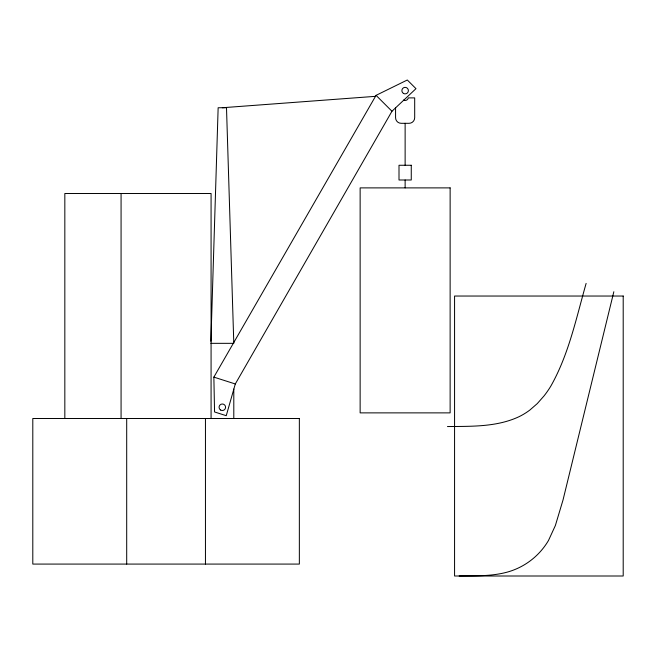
<?xml version="1.0" encoding="UTF-8"?>
<svg xmlns="http://www.w3.org/2000/svg" width="656" height="656" viewBox="0 0 656 656"><rect width="100%" height="100%" fill="white"/><g stroke="black" fill="none" stroke-linecap="round" stroke-linejoin="round"><path stroke-width="0.98" d="M210.912 341.284L218.145 107.74L226.5 107.74L233.798 343.334L210.879 343.334M613.836 291.74L563.028 499.97L555.378 525.505L548.49 540.478A69.306 69.306 0 0 1 507.785 571.975C491.992 576.411 475.403 575.812 459.159 576.001M586.12 283.4C576.206 318.25 568.744 354.675 550.63 386.458A101.91 101.91 0 0 1 544.127 395.822L537.248 403.62L529.876 410.041A66.264 66.264 0 0 1 519.117 416.658C496.83 427.13 471.516 426.285 447.458 426.556M235.299 383.965L226.246 415.691L214.561 411.968L213.864 377.126L376.06 95.35L407.31 79.999L415.978 88.667L391.968 111.249L235.299 383.965L213.864 377.126M222.318 107.74L375.47 96.334M376.06 95.35L391.968 111.249M405.129 123.312L405.129 165.263M405.129 179.998L405.129 187.887M395.568 107.789L395.568 117.686A5.625 5.625 0 0 0 401.193 123.312L409.065 123.312A5.625 5.625 0 0 0 414.69 117.686L414.69 97.892L408.327 97.892A3.264 3.264 0 0 1 403.555 100.073M233.798 389.049L233.798 418.503M211.076 418.503L211.076 193.512L64.829 193.512L64.829 418.503M205.451 418.503L205.451 564.078M126.698 418.503L126.698 564.078M121.073 193.512L121.073 418.503M411.263 165.263L399.004 165.263L399.004 179.998L411.263 179.998L411.263 165.263M450.131 187.887L360.136 187.887L360.136 412.878L450.131 412.878L450.131 187.887M623.2 296.036L454.567 296.036L454.567 576.001L623.2 576.001L623.2 296.036M299.349 418.503L32.8 418.503L32.8 564.078L299.349 564.078L299.349 418.503M220.539 409.984A3.264 3.264 0 0 0 225.582 407.433A3.264 3.264 0 0 0 220.851 404.342A3.264 3.264 0 0 0 220.539 409.984M403.374 93.365A3.264 3.264 0 0 0 408.393 90.774A3.264 3.264 0 0 0 403.629 87.724A3.264 3.264 0 0 0 403.374 93.365"/></g></svg>
